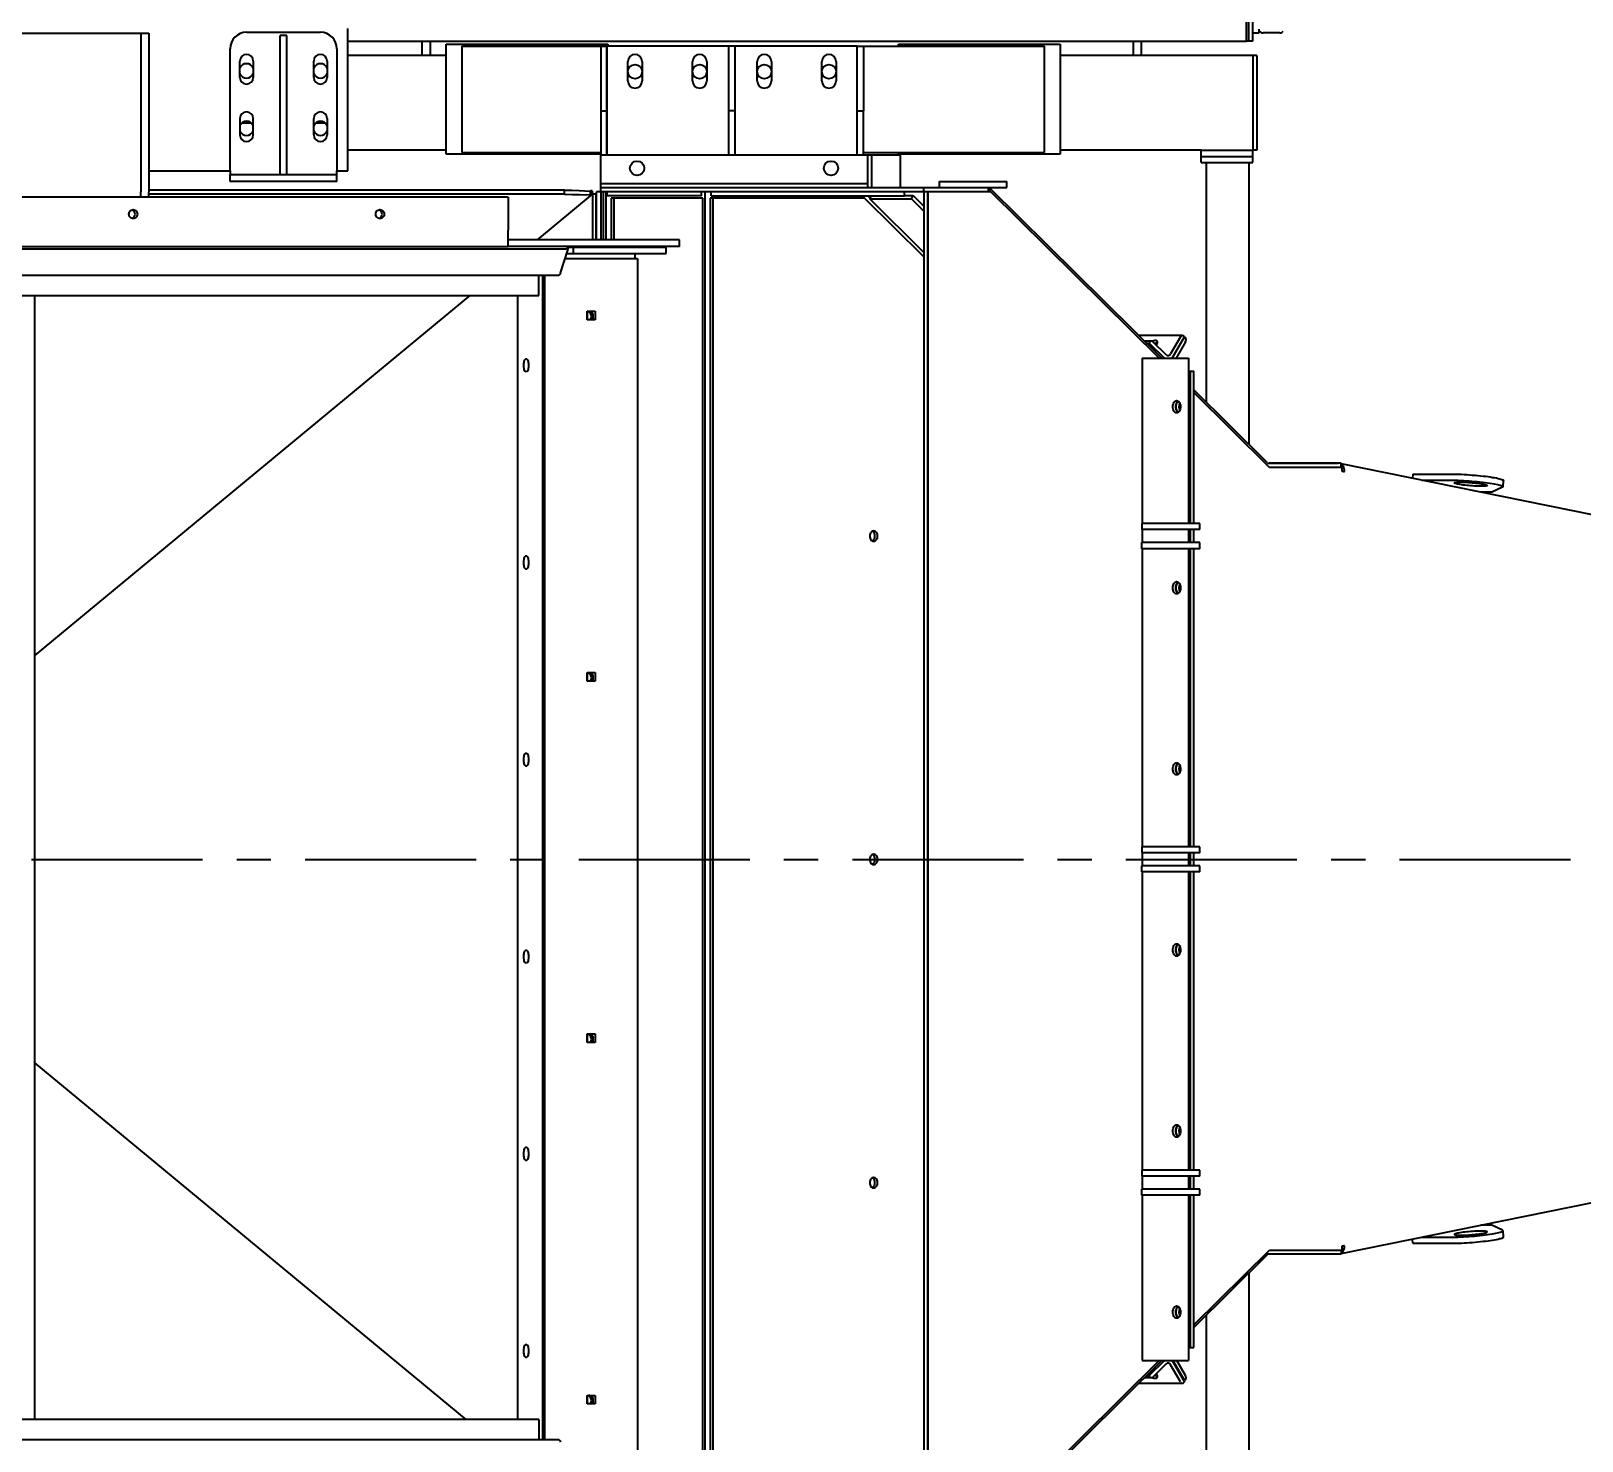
# Model space of a CAD drawing. Header units: millimetres. Extents: x 0 to 55611, y 0 to 32827.
# Drawn here: x 7772 to 10171, y 24932 to 27112 of the extents above; entities that cross this region are included whole.
import ezdxf

# ---------------------------------------------------------------- set-up
doc = ezdxf.new("R2010")
doc.units = ezdxf.units.MM
doc.header["$LTSCALE"] = 10
doc.header["$PDSIZE"] = -1
doc.linetypes.add('CENTER', pattern=[50.8, 31.75, -6.35, 6.35, -6.35])
doc.linetypes.add('SLD-Continua', pattern=[0])
for name, color, linetype in [('CHUTE', 30, 'SLD-Continua'), ('EQUIPO', 30, 'SLD-Continua'), ('FIMSA-CENTROS', 3, 'CENTER'), ('STRUC', 5, 'SLD-Continua')]:
    doc.layers.add(name, color=color, linetype=linetype)
doc.styles.add('1', font='romans.shx', dxfattribs={"height": 125})
doc.dimstyles.new('50', dxfattribs={"dimscale": 0, "dimtxt": 125, "dimasz": 125, "dimexe": 125, "dimexo": 125, "dimgap": 50, "dimtad": 1, "dimdec": 0, "dimlfac": 49.861111, "dimzin": 1, "dimtxsty": '1', "dimcen": 2.5, "dimclrd": 1, "dimclre": 1, "dimadec": 0, "dimazin": 0, "dimtfac": 1, "dimtdec": 0, "dimtmove": 0, "dimatfit": 3, "dimfxl": 1, "dimtzin": 1, "dimarcsym": 0})

# ---------------------------------------------------------------- blocks, each defined once
blk = doc.blocks.new('*D102')
at = {"color": 1, "lineweight": -2, "transparency": 16777216}
for p, q in [((2852.1, 28134.6), (2852.1, 29698.3)), ((14281.6, 24592.9), (14281.6, 29698.3)), ((2977.1, 29573.3), (14156.6, 29573.3))]:
    blk.add_line(p, q, dxfattribs=at)
at = {"color": 1, "transparency": 16777216}
for points in [[(2977.1, 29594.1), (2977.1, 29552.5), (2852.1, 29573.3)], [(14156.6, 29594.1), (14156.6, 29552.5), (14281.6, 29573.3)]]:
    blk.add_solid(points, dxfattribs=at)
at = {"layer": 'Defpoints', "color": 0, "transparency": 16777216}
for p in [(14281.6, 29573.3), (2852.1, 28009.6), (14281.6, 24467.9)]:
    blk.add_point(p, dxfattribs=at)
at = {"color": 0, "transparency": 16777216, "insert": (8566.3, 29748.3), "char_height": 125, "attachment_point": 2, "style": '1'}
blk.add_mtext('11430', dxfattribs=at)
blk = doc.blocks.new('*D103')
at = {"color": 1, "lineweight": -2, "transparency": 16777216}
for p, q in [((2852.1, 28134.6), (2852.1, 29198.3)), ((11546.7, 26207.2), (11546.7, 29198.3)), ((2977.1, 29073.3), (11421.7, 29073.3))]:
    blk.add_line(p, q, dxfattribs=at)
at = {"color": 1, "transparency": 16777216}
for points in [[(2977.1, 29094.1), (2977.1, 29052.5), (2852.1, 29073.3)], [(11421.7, 29094.1), (11421.7, 29052.5), (11546.7, 29073.3)]]:
    blk.add_solid(points, dxfattribs=at)
at = {"layer": 'Defpoints', "color": 0, "transparency": 16777216}
for p in [(11546.7, 29073.3), (2852.1, 28009.6), (11546.7, 26082.2)]:
    blk.add_point(p, dxfattribs=at)
at = {"color": 0, "transparency": 16777216, "insert": (7199.4, 29248.3), "char_height": 125, "attachment_point": 2, "style": '1'}
blk.add_mtext('8695', dxfattribs=at)

msp = doc.modelspace()

# ---------------------------------------------------------------- linework, layer by layer
at = {"color": 7, "linetype": 'SLD-Continua', "lineweight": 25}
for p, q in [((8261.9, 26896.1), (8261.9, 27116.1)), ((8413.7, 26921.5), (8413.7, 27091.5)), ((8413.7, 27091.5), (8663.7, 27091.5)), ((8663.7, 27091.5), (8663.7, 27088.9)), ((9113.7, 27088.9), (9113.7, 27091.5)), ((9113.7, 27091.5), (9363.7, 27091.5)), ((9363.7, 27091.5), (9363.7, 26921.5)), ((8438, 27088.9), (8438, 26924)), ((8438, 27088.9), (8652.9, 27088.9)), ((8662.4, 27088.9), (8662.5, 27088.9)), ((9049.6, 27088.9), (9049.7, 27088.9)), ((9059.2, 27088.9), (9339.4, 27088.9)), ((9339.4, 26924), (9339.4, 27088.9)), ((8438, 26924), (8652.9, 26924)), ((8662.4, 26924), (8662.5, 26924)), ((9049.6, 26924), (9049.7, 26924)), ((9059.2, 26924), (9339.4, 26924)), ((9113.7, 26921.5), (9113.7, 26924)), ((8652.9, 26921.5), (8413.7, 26921.5)), ((8662.5, 26921.5), (8662.4, 26921.5)), ((9363.7, 26921.5), (9113.7, 26921.5)), ((7953.6, 26896.1), (8079.6, 26896.1)), ((8244.7, 26896.1), (8261.9, 26896.1))]:
    msp.add_line(p, q, dxfattribs=at)
for centre in [(8706, 27049.3), (8806, 27049.3), (8906, 27049.3), (9006, 27049.3)]:
    msp.add_circle(centre, 11.1, dxfattribs=at)
for centre, start, end in [((8105, 27050.5), 21.7868, 158.2132), ((8105, 27050.5), 201.7868, 270), ((8105, 27050.5), 270, 338.2132), ((8219.3, 27050.5), 21.7868, 158.2132), ((8219.3, 27050.5), 201.7868, 270), ((8219.3, 27050.5), 270, 338.2132), ((8105, 26961.6), 21.7868, 158.2132), ((8219.3, 26961.6), 21.7868, 158.2132), ((8105, 26961.6), 201.7868, 270), ((8105, 26961.6), 270, 338.2132), ((8219.3, 26961.6), 201.7868, 270), ((8219.3, 26961.6), 270, 338.2132)]:
    msp.add_arc(centre, 11.1, start, end, dxfattribs=at)
at = {"layer": 'CHUTE', "linetype": 'SLD-Continua', "lineweight": 25}
for p, q in [((8652.9, 27088.9), (8652.9, 26988.9)), ((8652.9, 27088.9), (8662.4, 27088.9)), ((8662.4, 27088.9), (8662.4, 26988.9)), ((8662.5, 26920.7), (8662.5, 27088.9)), ((8851.3, 27088.9), (8662.5, 27088.9)), ((8860.8, 27088.9), (8851.3, 27088.9)), ((8851.3, 26988.9), (8851.3, 27088.9)), ((9049.6, 27088.9), (8860.8, 27088.9)), ((8860.8, 26988.9), (8860.8, 27088.9)), ((9049.6, 26920.7), (9049.6, 27088.9)), ((9049.7, 27088.9), (9059.2, 27088.9)), ((9049.7, 26988.9), (9049.7, 27088.9)), ((9059.2, 27088.9), (9059.2, 26988.9)), ((8694.9, 27034.9), (8694.9, 27064.9)), ((8717.1, 27064.9), (8717.1, 27034.9)), ((8794.9, 27034.9), (8794.9, 27064.9)), ((8817.1, 27064.9), (8817.1, 27034.9)), ((8894.9, 27034.9), (8894.9, 27064.9)), ((8917.1, 27064.9), (8917.1, 27034.9)), ((8994.9, 27034.9), (8994.9, 27064.9)), ((9017.1, 27064.9), (9017.1, 27034.9)), ((8652.9, 26988.9), (8662.4, 26988.9)), ((8652.9, 26988.9), (8652.9, 26920.7)), ((8662.4, 26988.9), (8662.4, 26920.7)), ((8860.8, 26988.9), (8851.3, 26988.9)), ((8851.3, 26920.7), (8851.3, 26988.9)), ((8860.8, 26920.7), (8860.8, 26988.9)), ((9049.7, 26988.9), (9059.2, 26988.9)), ((9049.7, 26920.7), (9049.7, 26988.9)), ((9059.2, 26920.7), (9059.2, 26988.9)), ((8652.9, 26920.7), (9065.6, 26920.7)), ((8652.9, 26916), (8652.9, 26920.7)), ((8652.9, 26882.6), (8652.9, 26916)), ((9065.6, 26920.7), (9065.6, 26869.9)), ((9065.6, 26920.7), (9067.1, 26920.7)), ((9067.1, 26920.7), (9071.9, 26920.7)), ((9071.9, 26920.7), (9071.9, 26869.9)), ((9071.9, 26920.7), (9078.3, 26920.7)), ((9078.3, 26920.7), (9111.6, 26920.7)), ((9111.6, 26920.7), (9116.4, 26920.7)), ((9116.4, 26920.7), (9116.4, 26869.9)), ((8652.9, 26876.3), (8652.9, 26882.6)), ((8652.9, 26876.3), (9065.6, 26876.3)), ((8652.9, 26871.5), (8652.9, 26876.3)), ((9176.7, 26879.5), (9176.7, 26869.9)), ((9176.7, 26879.5), (9219.5, 26879.5)), ((9219.5, 26879.5), (9281.3, 26879.5)), ((9281.3, 26869.9), (9281.3, 26879.5)), ((8652.9, 26863.6), (8646.5, 26863.6)), ((8646.5, 26789), (8646.5, 26863.6)), ((8652.9, 26869.9), (8652.9, 26871.5)), ((8652.9, 26863.6), (8652.9, 26869.9)), ((8652.9, 26869.9), (9152.9, 26869.9)), ((8652.9, 26863.6), (8652.9, 26789)), ((9152.9, 26863.6), (8652.9, 26863.6)), ((8657.2, 26789), (8657.2, 26863.6)), ((8661.3, 26789), (8661.3, 26863.6)), ((8662.9, 26857.2), (8662.9, 26863.6)), ((8808.9, 26857.2), (8662.9, 26857.2)), ((8668.9, 26853.6), (8668.9, 26789)), ((8673, 26853.6), (8668.9, 26853.6)), ((8810.9, 26853.6), (8673, 26853.6)), ((8673, 26853.6), (8673, 26789)), ((8808.9, 26857.2), (8808.9, 26863.6)), ((8810.9, 24808.6), (8810.9, 26853.6)), ((8814.5, 24798.6), (8814.5, 26863.6)), ((8822.1, 26853.6), (8822.1, 24808.6)), ((8826.2, 26853.6), (8822.1, 26853.6)), ((8823.9, 26857.2), (8823.9, 26863.6)), ((8823.9, 26857.2), (9122.7, 26857.2)), ((8826.2, 26853.6), (8826.2, 24808.6)), ((9061.1, 26853.6), (8826.2, 26853.6)), ((9152.9, 26762.9), (9061.1, 26853.6)), ((9065.6, 26871.5), (9065.6, 26869.9)), ((9066, 26857.2), (9069.8, 26853.5)), ((9069.2, 26852.5), (9072, 26857.2)), ((9069.2, 26852.5), (9133.5, 26852.5)), ((9152.9, 26769.8), (9069.2, 26852.5)), ((9122.7, 26857.2), (9122.7, 26863.6)), ((9122.7, 26857.5), (9136.4, 26857.5)), ((9133.5, 26852.5), (9136.4, 26857.5)), ((9133.5, 26852.5), (9152.9, 26833.3)), ((9136.4, 26857.5), (9152.9, 26841.3)), ((9152.9, 26869.9), (9191.9, 26869.9)), ((9152.9, 26863.6), (9152.9, 26869.9)), ((9159.2, 26863.6), (9152.9, 26863.6)), ((9152.9, 26863.6), (9152.9, 24798.6)), ((9159.2, 26863.6), (9159.2, 26863.6)), ((9159.2, 24798.6), (9159.2, 26863.6)), ((9161.5, 26863.6), (9159.2, 26863.6)), ((9159.2, 26863.6), (9159.2, 24798.6)), ((9256.5, 26863.6), (9161.5, 26863.6)), ((9191.9, 26869.9), (9219.5, 26869.9)), ((9219.5, 26869.9), (9281.3, 26869.9)), ((9252.4, 26869.9), (9252.4, 26863.6)), ((9255.4, 26868.6), (9252.4, 26863.6)), ((9252.4, 26868.6), (9255.4, 26868.6)), ((9255.4, 26868.6), (9520.9, 26606.1)), ((9516.9, 26606.1), (9256.5, 26863.6)), ((8646.5, 26778), (8646.5, 26779)), ((8652.9, 26779), (8652.9, 26778)), ((8657.2, 26778), (8657.2, 26779)), ((8661.3, 26778), (8661.3, 26779)), ((8668.9, 26779), (8668.9, 26778)), ((8673, 26779), (8673, 26778)), ((9552.8, 26641.1), (9485.5, 26641.1)), ((9549.9, 26639.2), (9534.5, 26612.7)), ((9536.8, 26606.1), (9556, 26639.2)), ((9536.9, 26606.1), (9556, 26639.1)), ((9556, 26639.2), (9555, 26640.1)), ((9555.9, 26639.1), (9556, 26639.1)), ((9556, 26639.1), (9557, 26638.1)), ((9505.1, 26632.5), (9494.2, 26632.5)), ((9497.4, 26629.4), (9501.4, 26629.4)), ((9502.2, 26630.6), (9501.4, 26629.4)), ((9501.4, 26629.4), (9525, 26606.1)), ((9527.6, 26611.4), (9507.3, 26631.6)), ((9557.7, 26631.5), (9543, 26606.1)), ((9490.6, 26606.1), (9490.6, 26350.6)), ((9490.6, 26606.1), (9491.6, 26606.1)), ((9491.6, 26606.1), (9498.3, 26606.1)), ((9498.3, 26606.1), (9523.9, 26606.1)), ((9523.9, 26606.1), (9532.8, 26606.1)), ((9532.8, 26606.1), (9554.2, 26606.1)), ((9554.2, 26606.1), (9560.9, 26606.1)), ((9560.9, 26606.1), (9562.2, 26606.1)), ((9562.2, 26606.1), (9562.2, 26350.6)), ((9562.2, 26586.1), (9562.2, 26350.6)), ((9562.2, 26586.1), (9563.4, 26586.1)), ((9563.4, 26586.1), (9565.1, 26586.1)), ((9565.1, 26350.6), (9565.1, 26586.1)), ((9565.1, 26586.1), (9568.9, 26586.1)), ((9568.9, 26586.1), (9570.6, 26586.1)), ((9570.6, 26350.6), (9570.6, 26586.1)), ((9683.9, 26444.9), (9570.6, 26557)), ((9687.6, 26437.3), (9570.6, 26553.1)), ((9686.4, 26443.6), (9793.9, 26443.6)), ((9798.4, 26443.6), (9686.8, 26443.6)), ((9793.9, 26443.6), (9793.9, 26443.6)), ((9794.1, 26443.6), (9793.9, 26443.6)), ((9798.4, 26437.3), (9798.4, 26443.6)), ((11535.2, 26089), (9798.4, 26442.9)), ((9800.2, 26437.3), (9687.6, 26437.3)), ((9800.2, 26430.9), (9800.2, 26437.3)), ((9802, 26430.9), (9800.2, 26430.9)), ((9802, 26430.9), (9803.8, 26430.9)), ((9803.4, 26430.9), (9803.8, 26430.9)), ((9909.3, 26427), (9908.8, 26420.4)), ((9909.3, 26427), (9969.3, 26427)), ((9923, 26417.5), (9968.6, 26417.5)), ((10031.7, 26398.8), (10014.6, 26398.8)), ((10048.2, 26406.7), (10031.7, 26398.8)), ((10049, 26407.4), (10049.7, 26416.9)), ((9489.8, 26350.6), (9489.8, 26341.1)), ((9534.7, 26350.6), (9489.8, 26350.6)), ((9579.6, 26350.6), (9534.7, 26350.6)), ((9579.6, 26341.1), (9579.6, 26350.6)), ((9534.7, 26341.1), (9489.8, 26341.1)), ((9490.6, 26341.1), (9490.6, 26321.1)), ((9579.6, 26341.1), (9534.7, 26341.1)), ((9562.2, 26341.1), (9562.2, 26321.1)), ((9565.1, 26321.1), (9565.1, 26341.1)), ((9570.6, 26321.1), (9570.6, 26341.1)), ((9489.8, 26311.6), (9489.8, 26321.1)), ((9534.7, 26321.1), (9489.8, 26321.1)), ((9534.7, 26311.6), (9489.8, 26311.6)), ((9490.6, 26311.6), (9490.6, 25850.6)), ((9579.6, 26321.1), (9534.7, 26321.1)), ((9579.6, 26311.6), (9534.7, 26311.6)), ((9562.2, 26311.6), (9562.2, 25850.6)), ((9565.1, 25850.6), (9565.1, 26311.6)), ((9570.6, 25850.6), (9570.6, 26311.6)), ((9579.6, 26311.6), (9579.6, 26321.1)), ((9489.8, 25850.6), (9489.8, 25841.1)), ((9534.7, 25850.6), (9489.8, 25850.6)), ((9579.6, 25850.6), (9534.7, 25850.6)), ((9579.6, 25841.1), (9579.6, 25850.6)), ((9534.7, 25841.1), (9489.8, 25841.1)), ((9489.8, 25811.6), (9489.8, 25821.1)), ((9534.7, 25821.1), (9489.8, 25821.1)), ((9490.6, 25841.1), (9490.6, 25821.1)), ((9579.6, 25841.1), (9534.7, 25841.1)), ((9579.6, 25821.1), (9534.7, 25821.1)), ((9562.2, 25841.1), (9562.2, 25821.1)), ((9565.1, 25821.1), (9565.1, 25841.1)), ((9570.6, 25821.1), (9570.6, 25841.1)), ((9579.6, 25811.6), (9579.6, 25821.1)), ((9534.7, 25811.6), (9489.8, 25811.6)), ((9490.6, 25811.6), (9490.6, 25350.6)), ((9579.6, 25811.6), (9534.7, 25811.6)), ((9562.2, 25811.6), (9562.2, 25350.6)), ((9565.1, 25350.6), (9565.1, 25811.6)), ((9570.6, 25350.6), (9570.6, 25811.6)), ((9798.4, 25221.5), (11535.2, 25575.3)), ((9489.8, 25350.6), (9489.8, 25341.1)), ((9534.7, 25350.6), (9489.8, 25350.6)), ((9534.7, 25341.1), (9489.8, 25341.1)), ((9490.6, 25341.1), (9490.6, 25321.1)), ((9579.6, 25350.6), (9534.7, 25350.6)), ((9579.6, 25341.1), (9534.7, 25341.1)), ((9562.2, 25341.1), (9562.2, 25321.1)), ((9565.1, 25321.1), (9565.1, 25341.1)), ((9570.6, 25321.1), (9570.6, 25341.1)), ((9579.6, 25341.1), (9579.6, 25350.6)), ((9489.8, 25311.6), (9489.8, 25321.1)), ((9534.7, 25321.1), (9489.8, 25321.1)), ((9579.6, 25321.1), (9534.7, 25321.1)), ((9579.6, 25311.6), (9579.6, 25321.1)), ((9534.7, 25311.6), (9489.8, 25311.6)), ((9490.6, 25311.6), (9490.6, 25056.1)), ((9579.6, 25311.6), (9534.7, 25311.6)), ((9562.2, 25311.6), (9562.2, 25076.1)), ((9562.2, 25311.6), (9562.2, 25056.1)), ((9565.1, 25076.1), (9565.1, 25311.6)), ((9570.6, 25076.1), (9570.6, 25311.6)), ((9909.3, 25237.4), (9908.8, 25244)), ((9923, 25246.9), (9968.6, 25246.9)), ((10031.7, 25265.5), (10014.6, 25265.5)), ((10048.2, 25257.7), (10031.7, 25265.5)), ((10049.7, 25247.5), (10049, 25256.9)), ((9570.6, 25111.3), (9687.6, 25227)), ((9683.9, 25219.5), (9570.6, 25107.4)), ((9793.9, 25220.7), (9686.4, 25220.7)), ((9798.4, 25220.8), (9686.8, 25220.8)), ((9687.6, 25227), (9800.2, 25227)), ((9793.9, 25220.8), (9793.9, 25220.7)), ((9798.4, 25227), (9798.4, 25220.8)), ((9800.2, 25233.4), (9802, 25233.4)), ((9800.2, 25227), (9800.2, 25233.4)), ((9803.8, 25233.5), (9802, 25233.4)), ((9803.4, 25233.4), (9803.8, 25233.5)), ((9909.3, 25237.4), (9969.3, 25237.4)), ((9562.2, 25076.1), (9563.4, 25076.1)), ((9563.4, 25076.1), (9565.1, 25076.1)), ((9565.1, 25076.1), (9568.9, 25076.1)), ((9568.9, 25076.1), (9570.6, 25076.1)), ((9520.9, 25056.1), (9255.4, 24793.5)), ((9256.5, 24798.6), (9516.9, 25056.1)), ((9490.6, 25056.1), (9491.6, 25056.1)), ((9491.6, 25056.1), (9498.3, 25056.1)), ((9498.3, 25056.1), (9523.9, 25056.1)), ((9501.4, 25032.8), (9525, 25056.1)), ((9527.6, 25050.8), (9507.3, 25030.6)), ((9523.9, 25056.1), (9532.8, 25056.1)), ((9532.8, 25056.1), (9554.2, 25056.1)), ((9536.8, 25056.1), (9556, 25023)), ((9538.2, 25056.1), (9556, 25025.3)), ((9557.7, 25032.9), (9544.3, 25056.1)), ((9554.2, 25056.1), (9560.9, 25056.1)), ((9560.9, 25056.1), (9562.2, 25056.1)), ((9494.2, 25029.7), (9505.1, 25029.7)), ((9497.4, 25032.8), (9501.4, 25032.8)), ((9502.2, 25031.5), (9501.4, 25032.8)), ((9549.9, 25023), (9534.5, 25049.5)), ((9485.5, 25021.1), (9552.8, 25021.1)), ((9554.6, 25025.3), (9556, 25025.3)), ((9556, 25023), (9555, 25022)), ((9556, 25025.3), (9557, 25026.2))]:
    msp.add_line(p, q, dxfattribs=at)
at = {"layer": 'CHUTE', "linetype": 'SLD-Continua', "lineweight": 25, "flags": 128}
for points in [[(9505.9, 26632.4), (9507.1, 26633.1), (9508.5, 26633.7), (9509.9, 26634), (9511.1, 26634), (9512.1, 26633.8), (9512.9, 26633.2)], [(9512.9, 26633.2), (9513.5, 26632.4), (9513.8, 26631.4), (9513.7, 26630.2), (9513.4, 26628.8), (9512.8, 26627.4), (9512.4, 26626.5)], [(9550, 26531.1), (9549.9, 26529.2), (9549.6, 26527.4), (9549, 26525.8), (9548.3, 26524.4), (9547.3, 26523.2), (9546.3, 26522.3), (9545.1, 26521.7), (9543.9, 26521.6), (9542.7, 26521.7), (9541.6, 26522.3), (9540.5, 26523.2), (9539.6, 26524.4), (9538.8, 26525.8), (9538.3, 26527.4), (9537.9, 26529.2), (9537.8, 26531.1), (9537.9, 26532.9), (9538.3, 26534.7), (9538.8, 26536.4), (9539.6, 26537.8), (9540.5, 26539), (9541.6, 26539.9), (9542.7, 26540.4), (9543.9, 26540.6), (9545.1, 26540.4), (9546.3, 26539.9), (9547.3, 26539), (9548.3, 26537.8), (9549, 26536.4), (9549.6, 26534.7), (9549.9, 26532.9), (9550, 26531.1)], [(9546.4, 26539.8), (9545.4, 26539), (9544.5, 26537.8), (9543.7, 26536.4), (9543.1, 26534.7), (9542.8, 26532.9), (9542.7, 26531.1), (9542.8, 26529.2), (9543.1, 26527.4), (9543.7, 26525.8), (9544.5, 26524.4), (9545.4, 26523.2), (9546.4, 26522.3)], [(9546.4, 26522.3), (9545.4, 26523.2), (9544.5, 26524.4), (9543.7, 26525.8), (9543.1, 26527.4), (9542.8, 26529.2), (9542.7, 26531.1), (9542.8, 26532.9), (9543.1, 26534.7), (9543.7, 26536.4), (9544.5, 26537.8), (9545.4, 26539), (9546.4, 26539.8)], [(9803.4, 26430.9), (9803.4, 26433.1), (9803.1, 26435.1), (9802.5, 26437.1), (9801.6, 26438.9), (9800.5, 26440.4), (9799.2, 26441.7), (9798.4, 26442.2)], [(9969.3, 26427), (9972.8, 26426.9), (9976.5, 26426.9), (9980.4, 26426.7), (9984.4, 26426.6), (9988.5, 26426.4), (9992.7, 26426.1), (9997, 26425.9), (10001.3, 26425.5), (10005.5, 26425.2), (10009.8, 26424.8), (10013.9, 26424.4), (10018, 26423.9), (10021.9, 26423.5), (10025.7, 26423), (10029.2, 26422.5), (10032.6, 26421.9), (10035.7, 26421.4), (10038.5, 26420.9), (10041.1, 26420.3), (10043.4, 26419.8), (10045.3, 26419.3), (10046.9, 26418.8), (10048.1, 26418.3), (10049, 26417.8), (10049.5, 26417.3), (10049.7, 26416.9), (10049.7, 26416.9)], [(9968.6, 26417.5), (9972.1, 26417.5), (9975.8, 26417.4), (9979.6, 26417.3), (9983.7, 26417.1), (9987.8, 26416.9), (9992, 26416.7), (9996.3, 26416.4), (10000.5, 26416.1), (10004.8, 26415.7), (10009, 26415.3), (10013.2, 26414.9), (10017.3, 26414.5), (10021.2, 26414), (10024.9, 26413.5), (10028.5, 26413), (10031.9, 26412.5), (10035, 26412), (10037.8, 26411.4), (10040.4, 26410.9), (10042.6, 26410.4), (10044.6, 26409.8), (10046.1, 26409.3), (10047.4, 26408.8), (10048.3, 26408.3), (10048.8, 26407.9), (10049, 26407.4), (10048.8, 26407), (10048.2, 26406.7)], [(9979.8, 26414.4), (9981.9, 26414.4), (9984.2, 26414.4), (9986.7, 26414.4), (9989.4, 26414.3), (9992.3, 26414.2), (9995.2, 26414.1), (9998.2, 26413.9), (10001.2, 26413.6), (10004.1, 26413.3), (10007, 26413), (10009.8, 26412.7), (10012.5, 26412.4), (10014.9, 26412), (10017.2, 26411.7), (10019.1, 26411.3), (10020.8, 26410.9), (10022.2, 26410.5), (10023.3, 26410.2), (10024, 26409.8), (10024.4, 26409.5), (10024.4, 26409.2), (10024.1, 26408.9), (10023.4, 26408.7), (10022.4, 26408.5), (10021, 26408.4), (10019.4, 26408.2), (10017.4, 26408.2), (10015.2, 26408.1), (10012.8, 26408.1), (10010.2, 26408.2), (10007.4, 26408.3), (10004.5, 26408.4), (10001.6, 26408.6), (9998.6, 26408.8), (9995.6, 26409.1), (9992.6, 26409.4), (9989.8, 26409.7), (9987.1, 26410), (9984.5, 26410.4), (9982.2, 26410.7), (9980.1, 26411.1), (9978.2, 26411.5), (9976.7, 26411.8), (9975.5, 26412.2), (9974.6, 26412.6), (9974, 26412.9), (9973.8, 26413.2), (9974, 26413.5), (9974.5, 26413.7), (9975.3, 26414), (9976.5, 26414.1), (9978, 26414.3), (9979.8, 26414.4)], [(9069.1, 26331.1), (9069.2, 26329.4), (9069.7, 26327.8), (9070.3, 26326.3), (9071.2, 26325), (9072.3, 26324.1), (9073.6, 26323.4), (9074.8, 26323.2), (9076.2, 26323.3), (9077.4, 26323.7), (9078.6, 26324.5), (9079.6, 26325.6), (9080.4, 26327), (9080.9, 26328.6), (9081.2, 26330.2), (9081.2, 26331.9), (9080.9, 26333.6), (9080.4, 26335.2), (9079.6, 26336.5), (9078.6, 26337.7), (9077.4, 26338.5), (9076.2, 26338.9), (9074.8, 26339), (9073.6, 26338.7), (9072.3, 26338.1), (9071.2, 26337.1), (9070.3, 26335.9), (9069.7, 26334.4), (9069.2, 26332.8), (9069.1, 26331.1)], [(9073.1, 26323.6), (9073.3, 26323.7), (9074.5, 26324.5), (9075.5, 26325.6), (9076.3, 26327), (9076.9, 26328.6), (9077.1, 26330.2), (9077.1, 26331.9), (9076.9, 26333.6), (9076.3, 26335.2), (9075.5, 26336.5), (9074.5, 26337.7), (9073.3, 26338.5), (9073.1, 26338.6)], [(9550, 26251.1), (9549.9, 26249.2), (9549.6, 26247.4), (9549, 26245.8), (9548.3, 26244.4), (9547.3, 26243.2), (9546.3, 26242.3), (9545.1, 26241.7), (9543.9, 26241.6), (9542.7, 26241.7), (9541.6, 26242.3), (9540.5, 26243.2), (9539.6, 26244.4), (9538.8, 26245.8), (9538.3, 26247.4), (9537.9, 26249.2), (9537.8, 26251.1), (9537.9, 26252.9), (9538.3, 26254.7), (9538.8, 26256.4), (9539.6, 26257.8), (9540.5, 26259), (9541.6, 26259.9), (9542.7, 26260.4), (9543.9, 26260.6), (9545.1, 26260.4), (9546.3, 26259.9), (9547.3, 26259), (9548.3, 26257.8), (9549, 26256.4), (9549.6, 26254.7), (9549.9, 26252.9), (9550, 26251.1)], [(9546.4, 26259.8), (9545.4, 26259), (9544.5, 26257.8), (9543.7, 26256.4), (9543.1, 26254.7), (9542.8, 26252.9), (9542.7, 26251.1), (9542.8, 26249.2), (9543.1, 26247.4), (9543.7, 26245.8), (9544.5, 26244.4), (9545.4, 26243.2), (9546.4, 26242.3)], [(9546.4, 26242.3), (9545.4, 26243.2), (9544.5, 26244.4), (9543.7, 26245.8), (9543.1, 26247.4), (9542.8, 26249.2), (9542.7, 26251.1), (9542.8, 26252.9), (9543.1, 26254.7), (9543.7, 26256.4), (9544.5, 26257.8), (9545.4, 26259), (9546.4, 26259.8)], [(9550, 25971.1), (9549.9, 25969.2), (9549.6, 25967.4), (9549, 25965.8), (9548.3, 25964.4), (9547.3, 25963.2), (9546.3, 25962.3), (9545.1, 25961.7), (9543.9, 25961.6), (9542.7, 25961.7), (9541.6, 25962.3), (9540.5, 25963.2), (9539.6, 25964.4), (9538.8, 25965.8), (9538.3, 25967.4), (9537.9, 25969.2), (9537.8, 25971.1), (9537.9, 25972.9), (9538.3, 25974.7), (9538.8, 25976.4), (9539.6, 25977.8), (9540.5, 25979), (9541.6, 25979.9), (9542.7, 25980.4), (9543.9, 25980.6), (9545.1, 25980.4), (9546.3, 25979.9), (9547.3, 25979), (9548.3, 25977.8), (9549, 25976.4), (9549.6, 25974.7), (9549.9, 25972.9), (9550, 25971.1)], [(9546.4, 25979.8), (9545.4, 25979), (9544.5, 25977.8), (9543.7, 25976.4), (9543.1, 25974.7), (9542.8, 25972.9), (9542.7, 25971.1), (9542.8, 25969.2), (9543.1, 25967.4), (9543.7, 25965.8), (9544.5, 25964.4), (9545.4, 25963.2), (9546.4, 25962.3)], [(9546.4, 25962.3), (9545.4, 25963.2), (9544.5, 25964.4), (9543.7, 25965.8), (9543.1, 25967.4), (9542.8, 25969.2), (9542.7, 25971.1), (9542.8, 25972.9), (9543.1, 25974.7), (9543.7, 25976.4), (9544.5, 25977.8), (9545.4, 25979), (9546.4, 25979.8)], [(9069.1, 25831.1), (9069.2, 25829.4), (9069.7, 25827.8), (9070.3, 25826.3), (9071.2, 25825), (9072.3, 25824.1), (9073.6, 25823.4), (9074.8, 25823.2), (9076.2, 25823.3), (9077.4, 25823.7), (9078.6, 25824.5), (9079.6, 25825.6), (9080.4, 25827), (9080.9, 25828.6), (9081.2, 25830.2), (9081.2, 25831.9), (9080.9, 25833.6), (9080.4, 25835.2), (9079.6, 25836.5), (9078.6, 25837.7), (9077.4, 25838.5), (9076.2, 25838.9), (9074.8, 25839), (9073.6, 25838.7), (9072.3, 25838.1), (9071.2, 25837.1), (9070.3, 25835.9), (9069.7, 25834.4), (9069.2, 25832.8), (9069.1, 25831.1)], [(9073.1, 25823.6), (9073.3, 25823.7), (9074.5, 25824.5), (9075.5, 25825.6), (9076.3, 25827), (9076.9, 25828.6), (9077.1, 25830.2), (9077.1, 25831.9), (9076.9, 25833.6), (9076.3, 25835.2), (9075.5, 25836.5), (9074.5, 25837.7), (9073.3, 25838.5), (9073.1, 25838.6)], [(9550, 25691.1), (9549.9, 25689.2), (9549.6, 25687.4), (9549, 25685.8), (9548.3, 25684.4), (9547.3, 25683.2), (9546.3, 25682.3), (9545.1, 25681.7), (9543.9, 25681.6), (9542.7, 25681.7), (9541.6, 25682.3), (9540.5, 25683.2), (9539.6, 25684.4), (9538.8, 25685.8), (9538.3, 25687.4), (9537.9, 25689.2), (9537.8, 25691.1), (9537.9, 25692.9), (9538.3, 25694.7), (9538.8, 25696.4), (9539.6, 25697.8), (9540.5, 25699), (9541.6, 25699.9), (9542.7, 25700.4), (9543.9, 25700.6), (9545.1, 25700.4), (9546.3, 25699.9), (9547.3, 25699), (9548.3, 25697.8), (9549, 25696.4), (9549.6, 25694.7), (9549.9, 25692.9), (9550, 25691.1)], [(9546.4, 25699.8), (9545.4, 25699), (9544.5, 25697.8), (9543.7, 25696.4), (9543.1, 25694.7), (9542.8, 25692.9), (9542.7, 25691.1), (9542.8, 25689.2), (9543.1, 25687.4), (9543.7, 25685.8), (9544.5, 25684.4), (9545.4, 25683.2), (9546.4, 25682.3)], [(9546.4, 25682.3), (9545.4, 25683.2), (9544.5, 25684.4), (9543.7, 25685.8), (9543.1, 25687.4), (9542.8, 25689.2), (9542.7, 25691.1), (9542.8, 25692.9), (9543.1, 25694.7), (9543.7, 25696.4), (9544.5, 25697.8), (9545.4, 25699), (9546.4, 25699.8)], [(9550, 25411.1), (9549.9, 25409.2), (9549.6, 25407.4), (9549, 25405.8), (9548.3, 25404.4), (9547.3, 25403.2), (9546.3, 25402.3), (9545.1, 25401.7), (9543.9, 25401.6), (9542.7, 25401.7), (9541.6, 25402.3), (9540.5, 25403.2), (9539.6, 25404.4), (9538.8, 25405.8), (9538.3, 25407.4), (9537.9, 25409.2), (9537.8, 25411.1), (9537.9, 25412.9), (9538.3, 25414.7), (9538.8, 25416.4), (9539.6, 25417.8), (9540.5, 25419), (9541.6, 25419.9), (9542.7, 25420.4), (9543.9, 25420.6), (9545.1, 25420.4), (9546.3, 25419.9), (9547.3, 25419), (9548.3, 25417.8), (9549, 25416.4), (9549.6, 25414.7), (9549.9, 25412.9), (9550, 25411.1)], [(9546.4, 25419.8), (9545.4, 25419), (9544.5, 25417.8), (9543.7, 25416.4), (9543.1, 25414.7), (9542.8, 25412.9), (9542.7, 25411.1), (9542.8, 25409.2), (9543.1, 25407.4), (9543.7, 25405.8), (9544.5, 25404.4), (9545.4, 25403.2), (9546.4, 25402.3)], [(9546.4, 25402.3), (9545.4, 25403.2), (9544.5, 25404.4), (9543.7, 25405.8), (9543.1, 25407.4), (9542.8, 25409.2), (9542.7, 25411.1), (9542.8, 25412.9), (9543.1, 25414.7), (9543.7, 25416.4), (9544.5, 25417.8), (9545.4, 25419), (9546.4, 25419.8)], [(9069.1, 25331.1), (9069.2, 25329.4), (9069.7, 25327.8), (9070.3, 25326.3), (9071.2, 25325), (9072.3, 25324.1), (9073.6, 25323.4), (9074.8, 25323.2), (9076.2, 25323.3), (9077.4, 25323.7), (9078.6, 25324.5), (9079.6, 25325.6), (9080.4, 25327), (9080.9, 25328.6), (9081.2, 25330.2), (9081.2, 25331.9), (9080.9, 25333.6), (9080.4, 25335.2), (9079.6, 25336.5), (9078.6, 25337.7), (9077.4, 25338.5), (9076.2, 25338.9), (9074.8, 25339), (9073.6, 25338.7), (9072.3, 25338.1), (9071.2, 25337.1), (9070.3, 25335.9), (9069.7, 25334.4), (9069.2, 25332.8), (9069.1, 25331.1)], [(9073.1, 25323.6), (9073.3, 25323.7), (9074.5, 25324.5), (9075.5, 25325.6), (9076.3, 25327), (9076.9, 25328.6), (9077.1, 25330.2), (9077.1, 25331.9), (9076.9, 25333.6), (9076.3, 25335.2), (9075.5, 25336.5), (9074.5, 25337.7), (9073.3, 25338.5), (9073.1, 25338.6)], [(9968.6, 25246.9), (9972.1, 25246.9), (9975.8, 25247), (9979.6, 25247.1), (9983.7, 25247.2), (9987.8, 25247.4), (9992, 25247.7), (9996.3, 25248), (10000.5, 25248.3), (10004.8, 25248.6), (10009, 25249), (10013.2, 25249.5), (10017.3, 25249.9), (10021.2, 25250.4), (10024.9, 25250.9), (10028.5, 25251.4), (10031.9, 25251.9), (10035, 25252.4), (10037.8, 25253), (10040.4, 25253.5), (10042.6, 25254), (10044.6, 25254.5), (10046.1, 25255.1), (10047.4, 25255.6), (10048.3, 25256), (10048.8, 25256.5), (10049, 25256.9), (10048.8, 25257.3), (10048.2, 25257.7)], [(9969.3, 25237.4), (9972.8, 25237.4), (9976.5, 25237.5), (9980.4, 25237.6), (9984.4, 25237.8), (9988.5, 25238), (9992.7, 25238.2), (9997, 25238.5), (10001.3, 25238.8), (10005.5, 25239.2), (10009.8, 25239.6), (10013.9, 25240), (10018, 25240.5), (10021.9, 25240.9), (10025.7, 25241.4), (10029.2, 25241.9), (10032.6, 25242.4), (10035.7, 25243), (10038.5, 25243.5), (10041.1, 25244), (10043.4, 25244.6), (10045.3, 25245.1), (10046.9, 25245.6), (10048.1, 25246.1), (10049, 25246.6), (10049.5, 25247), (10049.7, 25247.5), (10049.7, 25247.5)], [(9979.8, 25250), (9981.9, 25249.9), (9984.2, 25249.9), (9986.7, 25250), (9989.4, 25250), (9992.3, 25250.2), (9995.2, 25250.3), (9998.2, 25250.5), (10001.2, 25250.8), (10004.1, 25251), (10007, 25251.3), (10009.8, 25251.7), (10012.5, 25252), (10014.9, 25252.4), (10017.2, 25252.7), (10019.1, 25253.1), (10020.8, 25253.5), (10022.2, 25253.8), (10023.3, 25254.2), (10024, 25254.5), (10024.4, 25254.9), (10024.4, 25255.2), (10024.1, 25255.4), (10023.4, 25255.7), (10022.4, 25255.9), (10021, 25256), (10019.4, 25256.1), (10017.4, 25256.2), (10015.2, 25256.3), (10012.8, 25256.2), (10010.2, 25256.2), (10007.4, 25256.1), (10004.5, 25256), (10001.6, 25255.8), (9998.6, 25255.6), (9995.6, 25255.3), (9992.6, 25255), (9989.8, 25254.7), (9987.1, 25254.4), (9984.5, 25254), (9982.2, 25253.7), (9980.1, 25253.3), (9978.2, 25252.9), (9976.7, 25252.5), (9975.5, 25252.2), (9974.6, 25251.8), (9974, 25251.5), (9973.8, 25251.2), (9974, 25250.9), (9974.5, 25250.6), (9975.3, 25250.4), (9976.5, 25250.2), (9978, 25250.1), (9979.8, 25250)], [(9550, 25131.1), (9549.9, 25129.2), (9549.6, 25127.4), (9549, 25125.8), (9548.3, 25124.4), (9547.3, 25123.2), (9546.3, 25122.3), (9545.1, 25121.7), (9543.9, 25121.6), (9542.7, 25121.7), (9541.6, 25122.3), (9540.5, 25123.2), (9539.6, 25124.4), (9538.8, 25125.8), (9538.3, 25127.4), (9537.9, 25129.2), (9537.8, 25131.1), (9537.9, 25132.9), (9538.3, 25134.7), (9538.8, 25136.4), (9539.6, 25137.8), (9540.5, 25139), (9541.6, 25139.9), (9542.7, 25140.4), (9543.9, 25140.6), (9545.1, 25140.4), (9546.3, 25139.9), (9547.3, 25139), (9548.3, 25137.8), (9549, 25136.4), (9549.6, 25134.7), (9549.9, 25132.9), (9550, 25131.1)], [(9546.4, 25139.8), (9545.4, 25139), (9544.5, 25137.8), (9543.7, 25136.4), (9543.1, 25134.7), (9542.8, 25132.9), (9542.7, 25131.1), (9542.8, 25129.2), (9543.1, 25127.4), (9543.7, 25125.8), (9544.5, 25124.4), (9545.4, 25123.2), (9546.4, 25122.3)], [(9546.4, 25122.3), (9545.4, 25123.2), (9544.5, 25124.4), (9543.7, 25125.8), (9543.1, 25127.4), (9542.8, 25129.2), (9542.7, 25131.1), (9542.8, 25132.9), (9543.1, 25134.7), (9543.7, 25136.4), (9544.5, 25137.8), (9545.4, 25139), (9546.4, 25139.8)], [(9512.4, 25035.7), (9512.8, 25034.8), (9513.4, 25033.4), (9513.7, 25032), (9513.8, 25030.8), (9513.5, 25029.8), (9512.9, 25029), (9512.1, 25028.4), (9511.1, 25028.2), (9509.9, 25028.2), (9508.5, 25028.5), (9507.1, 25029.1), (9505.9, 25029.8)], [(9513, 25034.5), (9511.9, 25034.8), (9511.7, 25034.9)]]:
    msp.add_lwpolyline(points, dxfattribs=at)
at = {"layer": 'CHUTE', "linetype": 'SLD-Continua', "lineweight": 25}
for centre in [(8709.2, 26899.9), (9009.2, 26899.9)]:
    msp.add_circle(centre, 11.1, dxfattribs=at)
for centre, radius, start, end in [((8706, 27064.9), 11.1, 0, 180), ((8806, 27064.9), 11.1, 0, 180), ((8906, 27064.9), 11.1, 0, 180), ((9006, 27064.9), 11.1, 0, 180), ((8706, 27034.9), 11.1, 180, 0), ((8806, 27034.9), 11.1, 180, 0), ((8906, 27034.9), 11.1, 180, 0), ((9006, 27034.9), 11.1, 180, 0), ((9552.8, 26637.9), 3.15, 44.7083, 155.713), ((9552.7, 26634.3), 5.73, 330.1884, 41.8788), ((9505, 26629.3), 3.15, 44.7083, 155.713), ((9515.5, 26619.9), 10.4, 100.041, 121.5611), ((9515.6, 26619.9), 10.3, 100.5682, 121.6364), ((9530.6, 26614.4), 4.2, 224.7083, 335.713), ((9561.2, 26531.1), 13.7, 155.0738, 204.9262), ((9686.9, 26447.8), 4.19, 223.8115, 268.8231), ((9561.2, 26251.1), 13.7, 155.0738, 204.9262), ((9561.2, 25971.1), 13.7, 155.0738, 204.9262), ((9561.2, 25691.1), 13.7, 155.0738, 204.9262), ((9561.2, 25411.1), 13.7, 155.0738, 204.9262), ((9686.9, 25216.6), 4.19, 91.1769, 136.1885), ((9791.1, 25232.1), 12.4, 306.1012, 6.131), ((9561.2, 25131.1), 13.7, 155.0738, 204.9262), ((9530.6, 25047.8), 4.2, 24.287, 135.2917), ((9505, 25032.8), 3.15, 204.287, 315.2917), ((9515.5, 25042.3), 10.4, 238.4389, 259.959), ((9552.7, 25030.1), 5.73, 318.1212, 29.8116), ((9552.8, 25024.2), 3.15, 204.287, 315.2917)]:
    msp.add_arc(centre, radius, start, end, dxfattribs=at)
at = {"layer": 'EQUIPO', "linetype": 'SLD-Continua', "lineweight": 25}
for p, q in [((7669.6, 27109), (7941.6, 27109)), ((7941.6, 27109), (7953.6, 27109)), ((7941.6, 27109), (7941.6, 26863.6)), ((7953.6, 27109), (7953.6, 26863.6)), ((8105, 27110.1), (8219.3, 27110.1)), ((8167.2, 27105.4), (8157.2, 27105.4)), ((8157.2, 27095.5), (8157.2, 27105.4)), ((8157.2, 26913.8), (8157.2, 27095.5)), ((8167.2, 27095.5), (8167.2, 27105.4)), ((8167.2, 26913.8), (8167.2, 27095.5)), ((8079.6, 26895.8), (8079.6, 27084.7)), ((8244.7, 27084.7), (8244.7, 26895.8)), ((8094.7, 27040.3), (8094.7, 27065.7)), ((8115.3, 27065.7), (8115.3, 27040.3)), ((8209, 27040.3), (8209, 27065.7)), ((8229.6, 27065.7), (8229.6, 27040.3)), ((8094.7, 26976.8), (8094.7, 26951.4)), ((8115.3, 26951.4), (8115.3, 26976.8)), ((8209, 26951.4), (8209, 26976.8)), ((8229.6, 26976.8), (8229.6, 26951.4)), ((8157.2, 26904.8), (8157.2, 26913.8)), ((8157.2, 26889.5), (8157.2, 26904.8)), ((8167.2, 26904.8), (8167.2, 26913.8)), ((8167.2, 26889.5), (8167.2, 26904.8)), ((8079.6, 26895.8), (8079.6, 26889.5)), ((8079.6, 26879.5), (8079.6, 26889.5)), ((8105, 26889.5), (8079.6, 26889.5)), ((8105, 26879.5), (8079.6, 26879.5)), ((8219.3, 26889.5), (8105, 26889.5)), ((8219.3, 26879.5), (8105, 26879.5)), ((8244.7, 26889.5), (8219.3, 26889.5)), ((8244.7, 26879.5), (8219.3, 26879.5)), ((8244.7, 26889.5), (8244.7, 26895.8)), ((8244.7, 26879.5), (8244.7, 26889.5)), ((8509.5, 26855), (3585.5, 26855)), ((7941.6, 26855), (7941.6, 26863.6)), ((8596.7, 26865.9), (7953.6, 26865.9)), ((7953.6, 26855), (7953.6, 26863.6)), ((8596.7, 26859.6), (7953.6, 26859.6)), ((8509.5, 26855), (8509.5, 26804)), ((8554.9, 26789), (8640.3, 26859.6)), ((8596.7, 26859.6), (8596.7, 26865.9)), ((8637.2, 26865.2), (8636.7, 26864.4)), ((8637.7, 26858.8), (8636.7, 26864.4)), ((8638.1, 26859.6), (8637.2, 26865.2)), ((8639.4, 26865.2), (8637.2, 26865.2)), ((8638.1, 26859.6), (8637.7, 26858.8)), ((8640.3, 26859.6), (8638.1, 26859.6)), ((8639.4, 26865.2), (8640.3, 26859.6)), ((8640.3, 26859.6), (8640.3, 26789)), ((8645.4, 26859.6), (8640.3, 26859.6)), ((8645.4, 26859.6), (8645.4, 26789)), ((4106, 26779), (8509.5, 26779)), ((8559.7, 26789), (8509.5, 26789)), ((8559.7, 26779), (8509.5, 26779)), ((8758, 26789), (8559.7, 26789)), ((8758, 26779), (8559.7, 26779)), ((8602.5, 26774.9), (8601, 26779)), ((8601.5, 26778), (8601.2, 26779)), ((8601.7, 26778), (8601.3, 26779)), ((8640.3, 26779), (8640.3, 26778)), ((8645.4, 26779), (8645.4, 26778)), ((8774.7, 26789), (8758, 26789)), ((8774.7, 26779), (8758, 26779)), ((8774.7, 26779), (8774.7, 26789)), ((8602.5, 26774.9), (7459.8, 26774.9)), ((8590.6, 26737.9), (8602.5, 26774.9)), ((8597.8, 26760.3), (8709.7, 26760.3)), ((8600.3, 26768), (8610.8, 26768)), ((8601.4, 26778), (8610.8, 26778)), ((8610.8, 26768), (8610.8, 26778)), ((8610.8, 26778), (8754.1, 26778)), ((8610.8, 26768), (8754.1, 26768)), ((8706.4, 26760.3), (8706.4, 26768)), ((8709.7, 26760.3), (8709.7, 24907.6)), ((8754.1, 26768), (8754.1, 26778)), ((7445.3, 26734.5), (8587.9, 26734.5)), ((8557.1, 26703), (8557.1, 26734.5)), ((8563.1, 24933.4), (8563.1, 26734.5)), ((8566.5, 24933.4), (8566.5, 26734.5)), ((4014, 26703), (8557.1, 26703)), ((7777.1, 26145.8), (8450.9, 26703)), ((7777.1, 26703), (7777.1, 24965)), ((8524, 26703), (8524, 24965)), ((8632, 26665.7), (8632, 26678.7)), ((8632, 26678.7), (8644.2, 26678.7)), ((8644.2, 26665.7), (8632, 26665.7)), ((8632.2, 26665.7), (8632.2, 26677.6)), ((8632.3, 26665.7), (8632.3, 26677.6)), ((8640.8, 26674.7), (8640.8, 26667.6)), ((8644.2, 26678.7), (8644.2, 26665.7)), ((8632, 26106.9), (8632, 26119.9)), ((8632, 26119.9), (8644.2, 26119.9)), ((8644.2, 26106.9), (8632, 26106.9)), ((8632.2, 26106.9), (8632.2, 26118.8)), ((8632.3, 26106.9), (8632.3, 26118.8)), ((8640.8, 26115.9), (8640.8, 26108.8)), ((8644.2, 26119.9), (8644.2, 26106.9)), ((8632, 25548.1), (8632, 25561.1)), ((8632, 25561.1), (8644.2, 25561.1)), ((8632.2, 25548.1), (8632.2, 25560)), ((8632.3, 25548.1), (8632.3, 25560)), ((8640.8, 25557.1), (8640.8, 25550)), ((8644.2, 25561.1), (8644.2, 25548.1)), ((8644.2, 25548.1), (8632, 25548.1)), ((7777.1, 25516.4), (8444, 24965)), ((8632, 24989.3), (8632, 25002.3)), ((8632, 25002.3), (8644.2, 25002.3)), ((8644.2, 24989.3), (8632, 24989.3)), ((8632.2, 24989.3), (8632.2, 25001.2)), ((8632.3, 24989.3), (8632.3, 25001.2)), ((8640.8, 24998.3), (8640.8, 24991.2)), ((8644.2, 25002.3), (8644.2, 24989.3)), ((8557.1, 24965), (4014, 24965)), ((8557.1, 24965), (8557.1, 24933.4)), ((8587.9, 24933.4), (7445.3, 24933.4))]:
    msp.add_line(p, q, dxfattribs=at)
at = {"layer": 'EQUIPO', "linetype": 'SLD-Continua', "lineweight": 25, "flags": 128}
for points in [[(8596.7, 26865.9), (8608.3, 26865.8), (8619.8, 26865.4), (8628.3, 26865), (8636.7, 26864.4)], [(8596.7, 26859.6), (8608.5, 26859.5), (8620.2, 26859.3), (8637.7, 26858.8)], [(7936.1, 26829), (7935.9, 26827.4), (7935.4, 26825.9), (7934.6, 26824.6), (7933.6, 26823.5), (7932.3, 26822.7), (7931, 26822.1), (7929.5, 26822), (7928, 26822.1), (7926.6, 26822.7), (7925.4, 26823.5), (7924.4, 26824.6), (7923.6, 26825.9), (7923.1, 26827.4), (7922.9, 26829), (7923.1, 26830.5), (7923.6, 26832), (7924.4, 26833.3), (7925.4, 26834.4), (7926.6, 26835.3), (7928, 26835.8), (7929.5, 26836), (7931, 26835.8), (7932.3, 26835.3), (7933.6, 26834.4), (7934.6, 26833.3), (7935.4, 26832), (7935.9, 26830.5), (7936.1, 26829)], [(8318, 26829), (8317.8, 26827.4), (8317.3, 26825.9), (8316.5, 26824.6), (8315.5, 26823.5), (8314.2, 26822.7), (8312.8, 26822.1), (8311.4, 26822), (8309.9, 26822.1), (8308.5, 26822.7), (8307.3, 26823.5), (8306.2, 26824.6), (8305.5, 26825.9), (8305, 26827.4), (8304.8, 26829), (8305, 26830.5), (8305.5, 26832), (8306.2, 26833.3), (8307.3, 26834.4), (8308.5, 26835.3), (8309.9, 26835.8), (8311.4, 26836), (8312.8, 26835.8), (8314.2, 26835.3), (8315.5, 26834.4), (8316.5, 26833.3), (8317.3, 26832), (8317.8, 26830.5), (8318, 26829)], [(8590.6, 26737.9), (8590.3, 26736.9), (8589.9, 26736.1), (8589.5, 26735.4), (8589, 26734.9), (8588.5, 26734.6), (8588.1, 26734.5), (8587.9, 26734.5)], [(8633.4, 26678.1), (8632.3, 26677.6), (8632.2, 26677.5)], [(8633.5, 26678), (8632.4, 26677.6), (8632.3, 26677.5)], [(8639.3, 26665.7), (8640.3, 26666.7), (8640.9, 26667.6)], [(8537.5, 26584.7), (8536.9, 26584.8), (8536.3, 26585.4), (8535.7, 26586.2), (8535.2, 26587.3), (8534.7, 26588.8), (8534.4, 26590.4), (8534.1, 26592.1), (8534, 26594), (8534, 26595.9), (8534.1, 26597.8), (8534.4, 26599.6), (8534.7, 26601.2), (8535.2, 26602.6), (8535.7, 26603.7), (8536.3, 26604.6), (8536.9, 26605.1), (8537.5, 26605.3), (8538.2, 26605.1), (8538.8, 26604.6), (8539.4, 26603.7), (8539.9, 26602.6), (8540.4, 26601.2), (8540.7, 26599.6), (8540.9, 26597.8), (8541.1, 26595.9), (8541.1, 26594), (8540.9, 26592.1), (8540.7, 26590.4), (8540.4, 26588.8), (8539.9, 26587.3), (8539.4, 26586.2), (8538.8, 26585.4), (8538.2, 26584.8), (8537.5, 26584.7)], [(8537.5, 26279.9), (8536.9, 26280), (8536.3, 26280.6), (8535.7, 26281.4), (8535.2, 26282.5), (8534.7, 26284), (8534.4, 26285.6), (8534.1, 26287.3), (8534, 26289.2), (8534, 26291.1), (8534.1, 26293), (8534.4, 26294.8), (8534.7, 26296.4), (8535.2, 26297.8), (8535.7, 26298.9), (8536.3, 26299.8), (8536.9, 26300.3), (8537.5, 26300.5), (8538.2, 26300.3), (8538.8, 26299.8), (8539.4, 26298.9), (8539.9, 26297.8), (8540.4, 26296.4), (8540.7, 26294.8), (8540.9, 26293), (8541.1, 26291.1), (8541.1, 26289.2), (8540.9, 26287.3), (8540.7, 26285.6), (8540.4, 26284), (8539.9, 26282.5), (8539.4, 26281.4), (8538.8, 26280.6), (8538.2, 26280), (8537.5, 26279.9)], [(8633.4, 26119.3), (8632.3, 26118.8), (8632.2, 26118.7)], [(8633.5, 26119.2), (8632.4, 26118.8), (8632.3, 26118.7)], [(8639.3, 26106.9), (8640.3, 26107.9), (8640.9, 26108.8)], [(8537.5, 25975.1), (8536.9, 25975.2), (8536.3, 25975.8), (8535.7, 25976.6), (8535.2, 25977.7), (8534.7, 25979.2), (8534.4, 25980.8), (8534.1, 25982.5), (8534, 25984.4), (8534, 25986.3), (8534.1, 25988.2), (8534.4, 25990), (8534.7, 25991.6), (8535.2, 25993), (8535.7, 25994.1), (8536.3, 25995), (8536.9, 25995.5), (8537.5, 25995.7), (8538.2, 25995.5), (8538.8, 25995), (8539.4, 25994.1), (8539.9, 25993), (8540.4, 25991.6), (8540.7, 25990), (8540.9, 25988.2), (8541.1, 25986.3), (8541.1, 25984.4), (8540.9, 25982.5), (8540.7, 25980.8), (8540.4, 25979.2), (8539.9, 25977.7), (8539.4, 25976.6), (8538.8, 25975.8), (8538.2, 25975.2), (8537.5, 25975.1)], [(8537.5, 25670.3), (8536.9, 25670.4), (8536.3, 25671), (8535.7, 25671.8), (8535.2, 25672.9), (8534.7, 25674.4), (8534.4, 25676), (8534.1, 25677.7), (8534, 25679.6), (8534, 25681.5), (8534.1, 25683.4), (8534.4, 25685.2), (8534.7, 25686.8), (8535.2, 25688.2), (8535.7, 25689.3), (8536.3, 25690.2), (8536.9, 25690.7), (8537.5, 25690.9), (8538.2, 25690.7), (8538.8, 25690.2), (8539.4, 25689.3), (8539.9, 25688.2), (8540.4, 25686.8), (8540.7, 25685.2), (8540.9, 25683.4), (8541.1, 25681.5), (8541.1, 25679.6), (8540.9, 25677.7), (8540.7, 25676), (8540.4, 25674.4), (8539.9, 25672.9), (8539.4, 25671.8), (8538.8, 25671), (8538.2, 25670.4), (8537.5, 25670.3)], [(8633.4, 25560.5), (8632.3, 25560), (8632.2, 25559.9)], [(8633.5, 25560.4), (8632.4, 25560), (8632.3, 25559.9)], [(8639.3, 25548.1), (8640.3, 25549.1), (8640.9, 25550)], [(8537.5, 25365.5), (8536.9, 25365.6), (8536.3, 25366.2), (8535.7, 25367), (8535.2, 25368.1), (8534.7, 25369.6), (8534.4, 25371.2), (8534.1, 25372.9), (8534, 25374.8), (8534, 25376.7), (8534.1, 25378.6), (8534.4, 25380.4), (8534.7, 25382), (8535.2, 25383.4), (8535.7, 25384.5), (8536.3, 25385.4), (8536.9, 25385.9), (8537.5, 25386.1), (8538.2, 25385.9), (8538.8, 25385.4), (8539.4, 25384.5), (8539.9, 25383.4), (8540.4, 25382), (8540.7, 25380.4), (8540.9, 25378.6), (8541.1, 25376.7), (8541.1, 25374.8), (8540.9, 25372.9), (8540.7, 25371.2), (8540.4, 25369.6), (8539.9, 25368.1), (8539.4, 25367), (8538.8, 25366.2), (8538.2, 25365.6), (8537.5, 25365.5)], [(8537.5, 25060.7), (8536.9, 25060.8), (8536.3, 25061.4), (8535.7, 25062.2), (8535.2, 25063.3), (8534.7, 25064.8), (8534.4, 25066.4), (8534.1, 25068.1), (8534, 25070), (8534, 25071.9), (8534.1, 25073.8), (8534.4, 25075.6), (8534.7, 25077.2), (8535.2, 25078.6), (8535.7, 25079.7), (8536.3, 25080.6), (8536.9, 25081.1), (8537.5, 25081.3), (8538.2, 25081.1), (8538.8, 25080.6), (8539.4, 25079.7), (8539.9, 25078.6), (8540.4, 25077.2), (8540.7, 25075.6), (8540.9, 25073.8), (8541.1, 25071.9), (8541.1, 25070), (8540.9, 25068.1), (8540.7, 25066.4), (8540.4, 25064.8), (8539.9, 25063.3), (8539.4, 25062.2), (8538.8, 25061.4), (8538.2, 25060.8), (8537.5, 25060.7)], [(8633.4, 25001.7), (8632.3, 25001.2), (8632.2, 25001.1)], [(8633.5, 25001.6), (8632.4, 25001.2), (8632.3, 25001.1)], [(8639.3, 24989.3), (8640.3, 24990.3), (8640.9, 24991.2)], [(8587.9, 24933.4), (8588.1, 24933.4), (8588.5, 24933.3), (8589, 24933), (8589.5, 24932.5), (8589.9, 24931.8), (8590.3, 24931), (8590.6, 24930.1)]]:
    msp.add_lwpolyline(points, dxfattribs=at)
at = {"layer": 'EQUIPO', "linetype": 'SLD-Continua', "lineweight": 25}
for centre, radius, start, end in [((8105, 27084.7), 25.4, 90, 180), ((8219.3, 27084.7), 25.4, 0, 90), ((8105, 27065.7), 10.3, 0, 180), ((8219.3, 27065.7), 10.3, 0, 180), ((8105, 27040.3), 10.3, 180, 0), ((8219.3, 27040.3), 10.3, 180, 0), ((8105, 26976.8), 10.3, 0, 180), ((8219.3, 26976.8), 10.3, 0, 180), ((8105, 26951.4), 10.3, 180, 0), ((8219.3, 26951.4), 10.3, 180, 0), ((7925.7, 26829.1), 6.93, 358.8299, 72.6896), ((7925.7, 26828.8), 6.93, 287.3104, 1.1701), ((8307.6, 26829.1), 6.93, 358.8299, 72.6896), ((8307.6, 26828.8), 6.93, 287.3104, 1.1701), ((8635, 26671.8), 6.51, 26.543, 118.1282), ((8631.1, 26671.1), 7.29, 311.2224, 72.0738), ((8635, 26113), 6.51, 26.543, 118.1282), ((8631.1, 26112.3), 7.29, 311.2224, 72.0738), ((8635, 25554.2), 6.51, 26.543, 118.1282), ((8631.1, 25553.5), 7.29, 311.2224, 72.0738), ((8635, 24995.4), 6.51, 26.543, 118.1282), ((8631.1, 24994.7), 7.29, 311.2224, 72.0738)]:
    msp.add_arc(centre, radius, start, end, dxfattribs=at)
msp.add_ellipse((8509.5, 26804), major_axis=(0, 25), ratio=0.000096, start_param=3.141593, end_param=4.712389, dxfattribs=at)
at = {"layer": 'FIMSA-CENTROS', "ltscale": 0.833333}
msp.add_line((3115.5, 25831.1), (11842.8, 25831.1), dxfattribs=at)
at = {"layer": 'STRUC', "linetype": 'SLD-Continua', "lineweight": 25}
for p, q in [((9651.9, 27096.4), (9651.9, 28011.4)), ((9655.5, 27096.4), (9655.5, 28020)), ((9661.9, 27096.4), (9661.9, 28020)), ((9671.4, 27109.1), (9671.4, 27115.2)), ((8261.9, 27096.4), (9651.9, 27096.4)), ((8376.9, 27074.4), (8376.9, 27096.4)), ((8389.6, 27074.4), (8389.6, 27096.4)), ((9476.9, 27074.4), (9476.9, 27096.4)), ((9489.6, 27074.4), (9489.6, 27096.4)), ((9652.4, 27096.4), (9651.9, 27096.4)), ((9655.5, 27096.4), (9652.4, 27096.4)), ((9661.9, 27096.4), (9655.5, 27096.4)), ((9661.9, 27109.1), (9671.4, 27109.1)), ((9703.4, 27109.1), (9677.5, 27109.1)), ((8413.7, 27074.4), (8261.9, 27074.4)), ((9661.9, 27074.4), (9363.7, 27074.4)), ((9661.9, 27074.4), (9661.9, 26927.8)), ((9668.2, 27074.4), (9661.9, 27074.4)), ((9668.2, 27074.4), (9668.2, 26927.8)), ((8112.6, 26969.7), (8097.4, 26969.7)), ((8226.9, 26969.7), (8211.7, 26969.7)), ((8413.7, 26927.8), (8261.9, 26927.8)), ((9581.9, 26927.8), (9363.7, 26927.8)), ((9581.9, 26918.3), (9581.9, 26927.8)), ((9581.9, 26927.8), (9661.9, 26927.8)), ((9661.9, 26918.3), (9661.9, 26927.8)), ((9668.2, 26927.8), (9661.9, 26927.8)), ((9581.9, 26908.8), (9581.9, 26918.3)), ((9581.9, 26918.3), (9661.9, 26918.3)), ((9581.9, 26908.8), (9661.9, 26908.8)), ((9589.5, 26908.8), (9589.5, 26538.2)), ((9655.5, 26908.8), (9655.5, 26472.9)), ((9661.9, 26908.8), (9661.9, 26918.3)), ((9655.5, 25191.4), (9655.5, 24753.4)), ((9589.5, 25126.1), (9589.5, 24753.4))]:
    msp.add_line(p, q, dxfattribs=at)
for centre, start, end in [((9677.5, 27115.2), 210.5223, 270), ((9703.4, 27115.2), 270, 329.4777)]:
    msp.add_arc(centre, 6.1, start, end, dxfattribs=at)

# ---------------------------------------------------------------- dimensions: what is measured, and where the dimension line sits
for base, p1, p2, picture, middle in [((14281.6064, 29573.3039), (2852.0783, 28009.5829), (14281.6064, 24467.9129), '*D102', (8566.3181, 29573.3039)), ((11546.7, 29073.3), (2852.1, 28009.6), (11546.7, 26082.2), '*D103', (7199.4, 29073.3))]:
    dim = msp.add_linear_dim(base=base, p1=p1, p2=p2, dimstyle='50', override={"dimscale": 1, "dimlfac": 1})
    dim.commit()
    dim.dimension.update_dxf_attribs({"geometry": picture, "text_midpoint": middle, "dimtype": 160})

doc.saveas('drawing.dxf')
